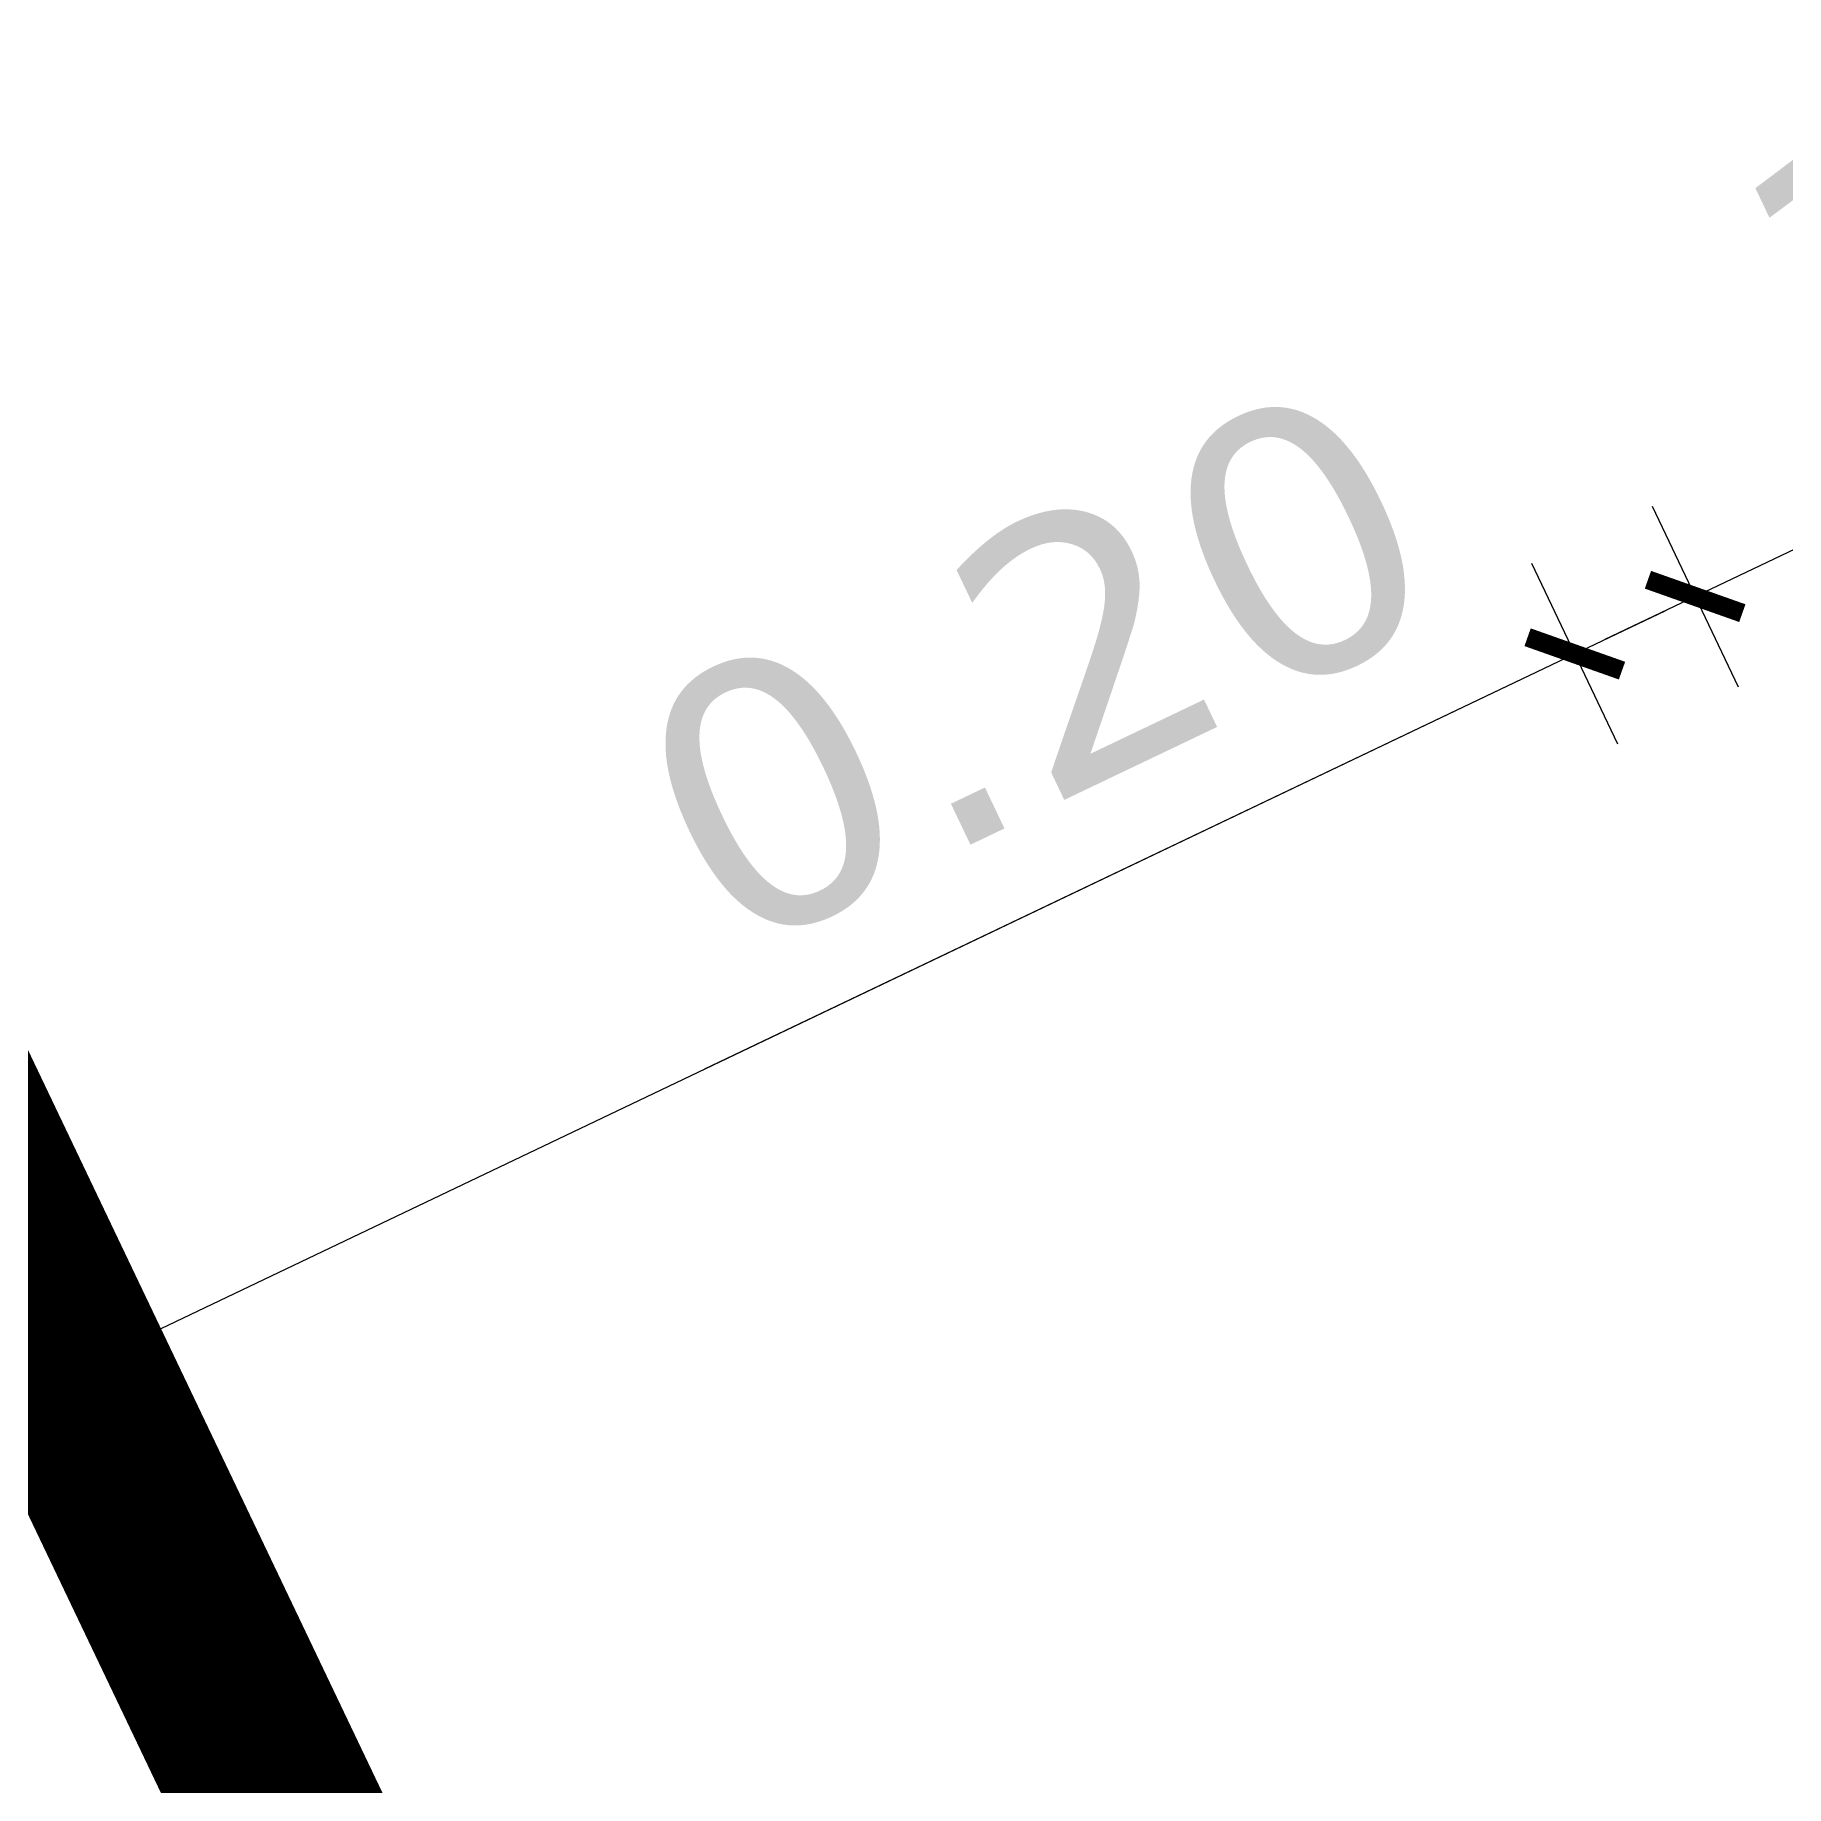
# Model space of a CAD drawing. Header units: metres. Extents: x 679716 to 681053, y 2749449 to 2750332.
# Drawn here: x 679999.341 to 680001.967, y 2749911.731 to 2749914.357 of the extents above; entities that cross this region are included whole.
import ezdxf

# ---------------------------------------------------------------- set-up
doc = ezdxf.new("R2010")
doc.units = ezdxf.units.M
doc.linetypes.add('DASHEDX2', pattern=[1.5, 1, -0.5])
doc.layers.add('01-TX-Length Dimensions 250', color=80, linetype='Continuous')
doc.layers.add('01-TX-Secondary Dimensions 1000', color=152, linetype='Continuous')
doc.layers.add('02-L-Guideline Axis', color=34, linetype='DASHEDX2', lineweight=50, true_color=0xa55200)
doc.styles.add('E100', font='verdana.ttf', dxfattribs={"height": 0.4})
doc.styles.add('E500', font='verdana.ttf', dxfattribs={"height": 1.25})
doc.dimstyles.new('E1000', dxfattribs={"dimscale": 0.03, "dimtxt": 1.25, "dimasz": 1, "dimexe": 0.1, "dimexo": 1, "dimgap": 8, "dimtad": 1, "dimzin": 0, "dimdsep": 46, "dimtxsty": 'E500', "dimblk1": 'LINCOT500', "dimblk2": 'LINCOT500', "dimsah": 1, "dimcen": 0.1, "dimdle": 0.1, "dimse1": 1, "dimse2": 1, "dimclrt": 256, "dimazin": 0, "dimtfac": 0.015385, "dimtofl": 0, "dimtmove": 0, "dimatfit": 3, "dimldrblk": 'LINCOT500', "dimfxl": 1, "dimtolj": 1, "dimtzin": 0, "dimarcsym": 0})
doc.dimstyles.new('E250', dxfattribs={"dimscale": 0.03, "dimtxt": 0.4, "dimasz": 0.5, "dimexe": 0.1, "dimexo": 1, "dimgap": 4, "dimtad": 1, "dimzin": 0, "dimdsep": 46, "dimtxsty": 'E100', "dimblk1": 'LINCOT200', "dimblk2": 'LINCOT200', "dimsah": 1, "dimcen": 0.1, "dimdle": 0.1, "dimse1": 1, "dimse2": 1, "dimclrt": 256, "dimadec": 0, "dimazin": 0, "dimtfac": 0.015385, "dimtofl": 0, "dimtmove": 0, "dimatfit": 3, "dimldrblk": 'LINCOT200', "dimfxl": 1, "dimtolj": 1, "dimtzin": 0, "dimarcsym": 0})

# ---------------------------------------------------------------- blocks, each defined once
blk = doc.blocks.new('LINCOT200')
for p, q in [((0, -10), (0, 10)), ((0, 0), (10, 0))]:
    blk.add_line(p, q)
at = {"const_width": 1.88}
blk.add_lwpolyline([(3.54, -3.54), (-3.54, 3.54)], dxfattribs=at)
blk = doc.blocks.new('*D75')
at = {"layer": '01-TX-Length Dimensions 250', "color": 0, "lineweight": -2, "transparency": 16777216}
for p, q in [((679959.3324, 2750241.4575), (679959.3384, 2750241.4575)), ((679959.3354, 2750241.4545), (679959.3354, 2750241.4605)), ((680127.6395, 2749864.02), (680126.2514, 2749867.133))]:
    blk.add_line(p, q, dxfattribs=at)
at = {"layer": '01-TX-Length Dimensions 250', "color": 0, "lineweight": -2, "transparency": 16777216, "xscale": 0.015, "yscale": 0.015, "zscale": 0.015, "rotation": 114.0326914823444}
blk.add_blockref('LINCOT200', (680126.2453, 2749867.1467), dxfattribs=at)
at = {"layer": '01-TX-Length Dimensions 250', "transparency": 16777216, "insert": (680127.4328, 2749865.2916), "char_height": 0.4, "attachment_point": 5, "rotation": 294.0327, "style": 'E100'}
blk.add_mtext('\\A1;R409.84', dxfattribs=at)
blk = doc.blocks.new('*D151')
at = {"layer": '01-TX-Length Dimensions 250', "color": 0, "lineweight": -2, "transparency": 16777216}
blk.add_line((680011.4558, 2749906.3855), (680000.8837, 2749928.5606), dxfattribs=at)
at = {"layer": '01-TX-Length Dimensions 250', "color": 0, "lineweight": -2, "transparency": 16777216, "xscale": 0.015, "yscale": 0.015, "zscale": 0.015}
for p, rotation in [((680000.8772, 2749928.5742), 115.4897272667991), ((680011.4623, 2749906.372), 295.4897272667992)]:
    blk.add_blockref('LINCOT200', p, dxfattribs=dict(at, rotation=rotation))
at = {"layer": '01-TX-Length Dimensions 250', "transparency": 16777216, "insert": (680006.4661, 2749917.6144), "char_height": 0.4, "attachment_point": 5, "rotation": 295.4897, "style": 'E100'}
blk.add_mtext('\\A1;24.60', dxfattribs=at)
blk = doc.blocks.new('*D748')
at = {"layer": '01-TX-Length Dimensions 250', "color": 0, "lineweight": -2, "transparency": 16777216}
for p, q in [((679959.349, 2750241.4264), (679959.355, 2750241.4264)), ((679959.352, 2750241.4234), (679959.352, 2750241.4294)), ((680162.7873, 2749879.4636), (680161.5642, 2749881.64))]:
    blk.add_line(p, q, dxfattribs=at)
at = {"layer": '01-TX-Length Dimensions 250', "color": 0, "lineweight": -2, "transparency": 16777216, "xscale": 0.015, "yscale": 0.015, "zscale": 0.015, "rotation": 119.3374578272696}
blk.add_blockref('LINCOT200', (680161.5568, 2749881.653), dxfattribs=at)
at = {"layer": '01-TX-Length Dimensions 250', "transparency": 16777216, "insert": (680162.4656, 2749880.7061), "char_height": 0.4, "attachment_point": 5, "rotation": 299.3375, "style": 'E100'}
blk.add_mtext('\\A1;R412.70', dxfattribs=at)
blk = doc.blocks.new('LINCOT500')
for p, q in [((0, -25), (0, 25)), ((0, 0), (25, 0))]:
    blk.add_line(p, q)
at = {"const_width": 4.688}
blk.add_lwpolyline([(8.839, -8.839), (-8.839, 8.839)], dxfattribs=at)
blk = doc.blocks.new('*D931')
at = {"layer": '01-TX-Secondary Dimensions 1000', "color": 0, "lineweight": -2, "transparency": 16777216}
blk.add_line((680134.3874, 2749880.4409), (680139.4449, 2749870.0108), dxfattribs=at)
at = {"layer": '01-TX-Secondary Dimensions 1000', "color": 0, "lineweight": -2, "transparency": 16777216, "xscale": 0.03, "yscale": 0.03, "zscale": 0.03, "rotation": 295.8682605058664}
blk.add_blockref('LINCOT500', (680139.458, 2749869.9838), dxfattribs=at)
at = {"layer": '01-TX-Secondary Dimensions 1000', "transparency": 16777216, "insert": (680136.8308, 2749877.4498), "char_height": 1.25, "attachment_point": 5, "rotation": 295.8683, "style": 'E500'}
blk.add_mtext('\\A1;R412.84', dxfattribs=at)
blk = doc.blocks.new('*D1285')
at = {"layer": '01-TX-Length Dimensions 250', "color": 0, "lineweight": -2, "transparency": 16777216}
for p, q in [((680001.6369, 2749913.4226), (679999.4082, 2749912.359)), ((679999.3947, 2749912.3525), (679998.1087, 2749911.7388))]:
    blk.add_line(p, q, dxfattribs=at)
at = {"layer": '01-TX-Length Dimensions 250', "color": 0, "lineweight": -2, "transparency": 16777216, "xscale": 0.015, "yscale": 0.015, "zscale": 0.015}
for p, rotation in [((680001.6504, 2749913.429), 25.51228421000756), ((679999.3947, 2749912.3525), 205.5122842100075)]:
    blk.add_blockref('LINCOT200', p, dxfattribs=dict(at, rotation=rotation))
at = {"layer": '01-TX-Length Dimensions 250', "transparency": 16777216, "insert": (679998.6035, 2749912.3387), "char_height": 0.4, "attachment_point": 5, "rotation": 25.5123, "style": 'E100'}
blk.add_mtext('\\A1;2.50', dxfattribs=at)
blk = doc.blocks.new('*D1286')
at = {"layer": '01-TX-Length Dimensions 250', "color": 0, "lineweight": -2, "transparency": 16777216}
for p, q in [((680001.8444, 2749913.5216), (680001.858, 2749913.5281)), ((680001.6369, 2749913.4226), (680000.3451, 2749912.8061))]:
    blk.add_line(p, q, dxfattribs=at)
at = {"layer": '01-TX-Length Dimensions 250', "color": 0, "lineweight": -2, "transparency": 16777216, "xscale": 0.015, "yscale": 0.015, "zscale": 0.015}
for p, rotation in [((680001.8309, 2749913.5152), 205.5122842100075), ((680001.6504, 2749913.429), 25.51228421000756)]:
    blk.add_blockref('LINCOT200', p, dxfattribs=dict(at, rotation=rotation))
at = {"layer": '01-TX-Length Dimensions 250', "transparency": 16777216, "insert": (680000.8428, 2749913.4074), "char_height": 0.4, "attachment_point": 5, "rotation": 25.5123, "style": 'E100'}
blk.add_mtext('\\A1;0.20', dxfattribs=at)
blk = doc.blocks.new('*D1287')
at = {"layer": '01-TX-Length Dimensions 250', "color": 0, "lineweight": -2, "transparency": 16777216}
blk.add_line((680001.8444, 2749913.5216), (680003.4342, 2749914.2803), dxfattribs=at)
at = {"layer": '01-TX-Length Dimensions 250', "color": 0, "lineweight": -2, "transparency": 16777216, "xscale": 0.015, "yscale": 0.015, "zscale": 0.015}
for p, rotation in [((680003.4478, 2749914.2868), 25.51228421000756), ((680001.8309, 2749913.5152), 205.5122842100075)]:
    blk.add_blockref('LINCOT200', p, dxfattribs=dict(at, rotation=rotation))
at = {"layer": '01-TX-Length Dimensions 250', "transparency": 16777216, "insert": (680002.4976, 2749914.198), "char_height": 0.4, "attachment_point": 5, "rotation": 25.5123, "style": 'E100'}
blk.add_mtext('\\A1;1.80', dxfattribs=at)

msp = doc.modelspace()

# ---------------------------------------------------------------- linework, layer by layer
at = {"layer": '02-L-Guideline Axis', "const_width": 0.3}
msp.add_lwpolyline([(680084.6894, 2749733.6271), (679989.5029, 2749933.0795)], dxfattribs=at)

# ---------------------------------------------------------------- dimensions: what is measured, and where the dimension line sits
at = {"layer": '01-TX-Length Dimensions 250'}
dim = msp.add_radius_dim(center=(679959.3354, 2750241.4575), mpoint=(680126.2453, 2749867.1467), dimstyle='E250', dxfattribs=at)
dim.commit()
dim.dimension.update_dxf_attribs({"geometry": '*D75', "text_midpoint": (680127.1322, 2749865.1576), "dimtype": 164})
dim = msp.add_radius_dim(center=(679959.352, 2750241.4264), mpoint=(680161.5568, 2749881.653), dimstyle='E250', dxfattribs=at)
dim.commit()
dim.dimension.update_dxf_attribs({"geometry": '*D748', "text_midpoint": (680162.4656, 2749880.7061)})
dim = msp.add_aligned_dim(p1=(680012.0718, 2749906.6626), p2=(680001.4868, 2749928.8648), distance=0.6753, dimstyle='E250', dxfattribs=at)
dim.commit()
dim.dimension.update_dxf_attribs({"geometry": '*D151', "text_midpoint": (680006.4661, 2749917.6144)})
dim = msp.add_linear_dim(base=(680003.4478, 2749914.2868), p1=(680001.3672, 2749914.4867), p2=(680002.9841, 2749915.2585), angle=205.5123, text='1.80', dimstyle='E250', override={"dimtad": 4}, dxfattribs=at)
dim.commit()
dim.dimension.update_dxf_attribs({"geometry": '*D1287', "text_midpoint": (680002.6393, 2749913.901), "dimtype": 160})
for base, p1, p2, picture, middle in [((680001.8309, 2749913.5152), (680001.2729, 2749914.2201), (680001.4534, 2749914.3062), '*D1286', (680000.9842, 2749913.1111)), ((680001.6504, 2749913.429), (679999.0172, 2749913.1436), (680001.2729, 2749914.2201), '*D1285', (679998.7449, 2749912.0424))]:
    dim = msp.add_linear_dim(base=base, p1=p1, p2=p2, angle=205.5123, dimstyle='E250', override={"dimtad": 4}, dxfattribs=at)
    dim.commit()
    dim.dimension.update_dxf_attribs({"geometry": picture, "text_midpoint": middle, "dimtype": 160})
at = {"layer": '01-TX-Secondary Dimensions 1000'}
dim = msp.add_radius_dim(center=(679959.3344, 2750241.4572), mpoint=(680139.458, 2749869.9838), dimstyle='E1000', dxfattribs=at)
dim.commit()
dim.dimension.update_dxf_attribs({"geometry": '*D931', "text_midpoint": (680136.0268, 2749877.06), "dimtype": 164})

doc.saveas('drawing.dxf')
